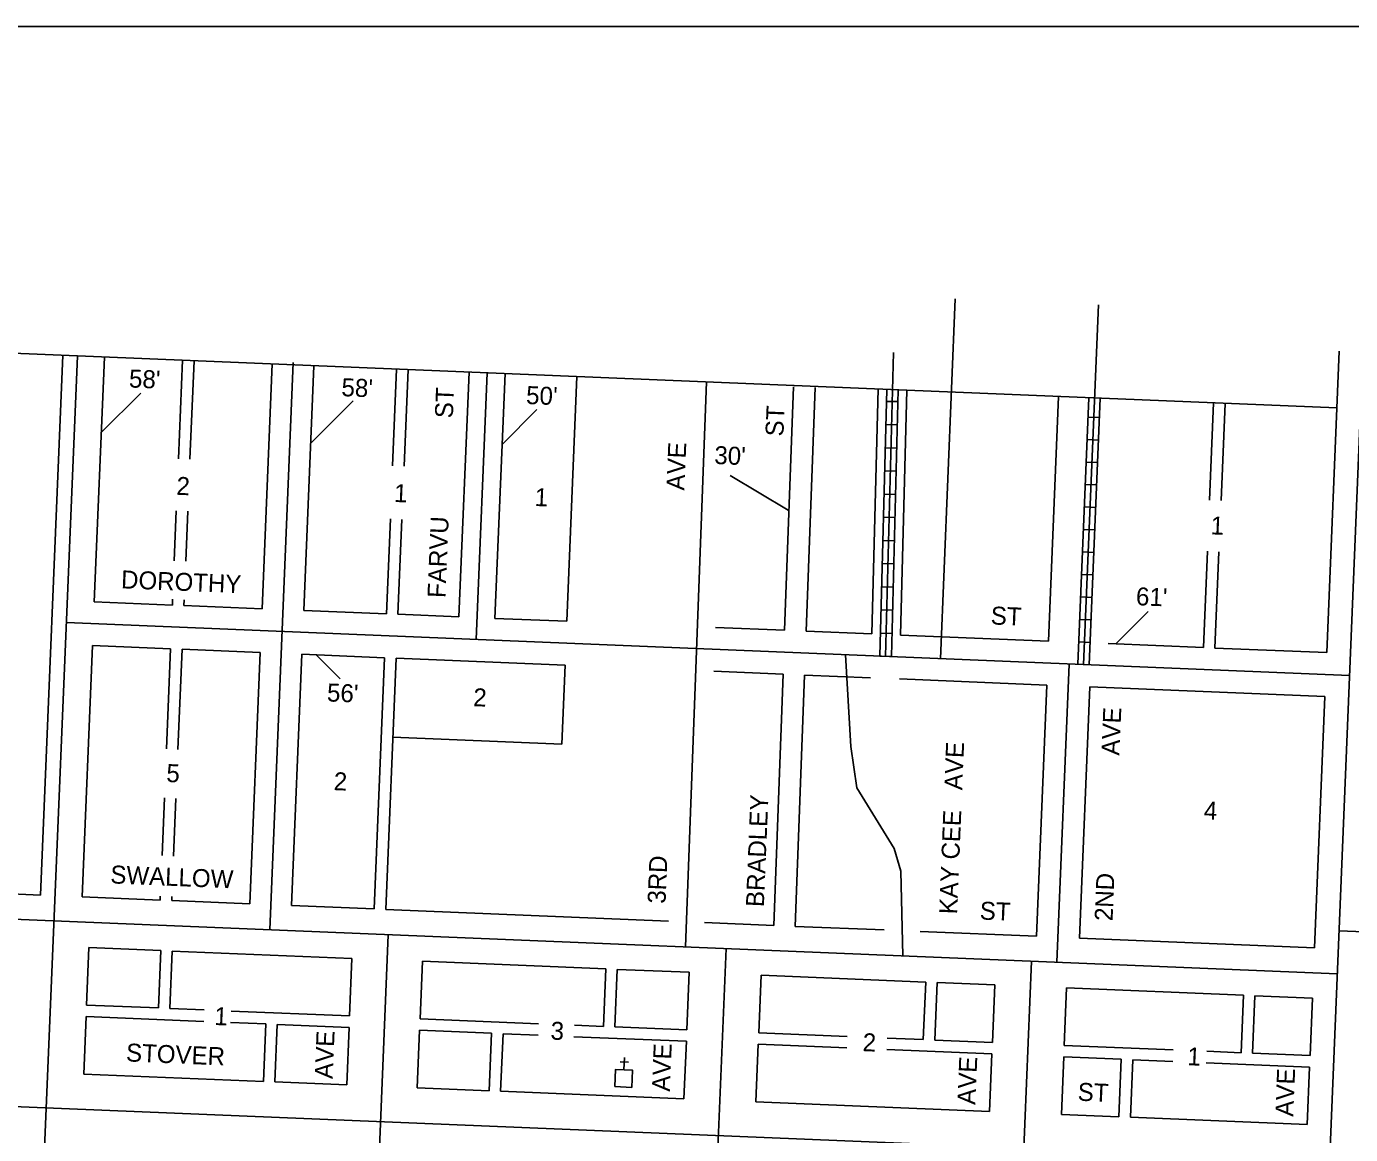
# Model space of a CAD drawing. Extents: x 906498 to 2320954, y 15675032 to 16353278.
# Drawn here: x 910162 to 912002, y 15695764 to 15697304 of the extents above; entities that cross this region are included whole.
import ezdxf

# ---------------------------------------------------------------- set-up
doc = ezdxf.new("R2010")
doc.units = 0
for name, color, linetype in [('L10', 7, 'Continuous'), ('L13', 7, 'Continuous'), ('L18', 7, 'Continuous'), ('L2', 7, 'Continuous'), ('L23', 7, 'Continuous'), ('L3', 7, 'Continuous'), ('L5', 7, 'Continuous'), ('L9', 7, 'Continuous')]:
    doc.layers.add(name, color=color, linetype=linetype)

msp = doc.modelspace()

# ---------------------------------------------------------------- linework, layer by layer
at = {"layer": 'L10'}
for p, q in [((910986.8, 15695865.1), (910998.7, 15695864.6)), ((910992.2, 15695854.2), (910992.9, 15695871.1))]:
    msp.add_line(p, q, dxfattribs=at)
msp.add_lwpolyline([(910979.6, 15695830.8), (910980.6, 15695854.7), (911003.9, 15695853.7), (911003, 15695829.8)], close=True, dxfattribs=at)
at = {"layer": 'L13'}
msp.add_lwpolyline([(906867.3, 15697304.4), (916110.1, 15697304.4)], dxfattribs=at)
at = {"layer": 'L18'}
for p, q in [((911968.9, 15696434), (911986.2, 15696853.1)), ((910181.1, 15696097), (910212.1, 15696847.3)), ((910256, 15696504.7), (910270.1, 15696844.9)), ((910373, 15696703.6), (910378.6, 15696840.4)), ((910389, 15696702.9), (910394.7, 15696839.7)), ((910489.2, 15696495.1), (910503.2, 15696835.3)), ((910547.1, 15696492.7), (910561.2, 15696832.9)), ((910670.5, 15696693.7), (910676.1, 15696828.1)), ((910686.5, 15696693.1), (910692.1, 15696827.5)), ((910762.9, 15696483.8), (910777, 15696824)), ((910812.9, 15696481.7), (910826.9, 15696821.9)), ((910912.8, 15696477.6), (910926.8, 15696817.8)), ((911215.5, 15696465.1), (911228, 15696803.7)), ((911245.5, 15696463.9), (911258, 15696802.5)), ((911336.6, 15696460.1), (911345.3, 15696800.5)), ((911376.5, 15696458.5), (911385.3, 15696798.8)), ((911582.2, 15696450), (911596.3, 15696790.1)), ((911806, 15696646), (911811.6, 15696781.2)), ((911822, 15696645.3), (911827.6, 15696780.5)), ((910367.1, 15696561.8), (910370, 15696631.3)), ((910383.2, 15696561.2), (910386, 15696630.6)), ((910662, 15696488), (910667.5, 15696619.9)), ((910678, 15696487.3), (910683.5, 15696619.3)), ((911797.6, 15696441.1), (911803.1, 15696574.9)), ((911813.6, 15696440.4), (911819.1, 15696574.2)), ((910256, 15696504.7), (910364.6, 15696500.2)), ((910364.6, 15696500.2), (910364.9, 15696508.2)), ((910380.6, 15696499.6), (910380.9, 15696507.6)), ((910380.6, 15696499.6), (910489.2, 15696495.1)), ((910547.1, 15696492.7), (910662, 15696488)), ((910678, 15696487.3), (910762.9, 15696483.8)), ((910812.9, 15696481.7), (910912.8, 15696477.6)), ((911119.3, 15696469.1), (911215.5, 15696465.1)), ((911245.5, 15696463.9), (911336.6, 15696460.1)), ((911376.5, 15696458.5), (911582.2, 15696450)), ((910239.1, 15696094.6), (910253.5, 15696443.8)), ((910253.5, 15696443.8), (910362.1, 15696439.3)), ((910356.3, 15696300.3), (910362.1, 15696439.3)), ((910372.3, 15696299.6), (910378.1, 15696438.7)), ((910378.1, 15696438.7), (910486.7, 15696434.2)), ((910472.2, 15696085), (910486.7, 15696434.2)), ((910530.2, 15696082.6), (910544.6, 15696431.8)), ((910544.6, 15696431.8), (910659.5, 15696427)), ((911665.1, 15696446.5), (911797.6, 15696441.1)), ((911813.6, 15696440.4), (911968.9, 15696434)), ((910645.1, 15696077.8), (910659.5, 15696427)), ((910661.1, 15696077.2), (910675.5, 15696426.3)), ((910675.5, 15696426.3), (910910.3, 15696416.7)), ((910905.7, 15696306.7), (910910.3, 15696416.7)), ((911117, 15696408.1), (911213.3, 15696404.1)), ((911200.4, 15696054.9), (911213.3, 15696404.1)), ((911230.3, 15696053.6), (911243.2, 15696402.9)), ((911243.2, 15696402.9), (911335, 15696399.1)), ((911375, 15696397.4), (911579.7, 15696389)), ((911565.3, 15696039.8), (911579.7, 15696389)), ((911625.2, 15696037.3), (911639.7, 15696386.5)), ((911639.7, 15696386.5), (911966.4, 15696373)), ((911952, 15696023.8), (911966.4, 15696373)), ((910670.9, 15696316.4), (910905.7, 15696306.7)), ((910350.2, 15696151.9), (910353.5, 15696232.1)), ((910366.2, 15696151.2), (910369.5, 15696231.5)), ((909831.8, 15696111.4), (910181.1, 15696097)), ((910239.1, 15696094.6), (910347.6, 15696090.1)), ((910347.6, 15696090.1), (910347.8, 15696095.7)), ((910363.7, 15696089.4), (910363.9, 15696095)), ((910363.7, 15696089.4), (910472.2, 15696085)), ((910530.2, 15696082.6), (910645.1, 15696077.8)), ((910661.1, 15696077.2), (911054.1, 15696060.9)), ((911104.1, 15696058.9), (911200.4, 15696054.9)), ((911230.3, 15696053.6), (911353.8, 15696048.6)), ((911403.8, 15696046.5), (911565.3, 15696039.8)), ((911625.2, 15696037.3), (911952, 15696023.8)), ((910245.2, 15695944.2), (910248.5, 15696024.1)), ((910248.5, 15696024.1), (910348.5, 15696020)), ((910345.2, 15695940.1), (910348.5, 15696020)), ((910361.1, 15695939.4), (910364.4, 15696019.3)), ((910364.4, 15696019.3), (910614.2, 15696009)), ((910610.9, 15695929.1), (910614.2, 15696009)), ((910708.8, 15695925), (910712.1, 15696005)), ((910712.1, 15696005), (910966.9, 15695994.5)), ((910963.6, 15695914.5), (910966.9, 15695994.5)), ((910979.6, 15695913.8), (910982.9, 15695993.8)), ((910982.9, 15695993.8), (911082.8, 15695989.7)), ((911079.5, 15695909.7), (911082.8, 15695989.7)), ((911179.4, 15695905.6), (911182.7, 15695985.6)), ((911182.7, 15695985.6), (911411.5, 15695976.1)), ((911408.2, 15695896.1), (911411.5, 15695976.1)), ((911424.2, 15695895.5), (911427.5, 15695975.4)), ((911427.5, 15695975.4), (911507.5, 15695972.1)), ((911504.2, 15695892.2), (911507.5, 15695972.1)), ((911604.1, 15695888.1), (911607.4, 15695968)), ((911607.4, 15695968), (911853.2, 15695957.8)), ((911849.9, 15695877.9), (911853.2, 15695957.8)), ((911865.8, 15695877.2), (911869.2, 15695957.2)), ((911869.2, 15695957.2), (911949.1, 15695953.9)), ((911945.8, 15695873.9), (911949.1, 15695953.9)), ((910245.2, 15695944.2), (910345.2, 15695940.1)), ((910361.1, 15695939.4), (910408.9, 15695937.4)), ((910446.1, 15695935.9), (910610.9, 15695929.1)), ((910241.3, 15695848.3), (910244.6, 15695928.2)), ((910244.6, 15695928.2), (910408.2, 15695921.5)), ((910445.5, 15695919.9), (910494.4, 15695917.9)), ((910491.1, 15695838), (910494.4, 15695917.9)), ((910507.1, 15695837.3), (910510.3, 15695917.2)), ((910510.3, 15695917.2), (910610.3, 15695913.1)), ((910708.8, 15695925), (910873.5, 15695918.2)), ((910923.3, 15695916.2), (910963.6, 15695914.5)), ((910607, 15695833.2), (910610.3, 15695913.1)), ((910704.9, 15695829.2), (910708.2, 15695909.1)), ((910708.2, 15695909.1), (910808.1, 15695904.9)), ((910804.8, 15695825), (910808.1, 15695904.9)), ((910820.8, 15695824.4), (910824.1, 15695904.3)), ((910824.1, 15695904.3), (910872.8, 15695902.3)), ((910922.6, 15695900.2), (911078.9, 15695893.8)), ((910979.6, 15695913.8), (911079.5, 15695909.7)), ((911179.4, 15695905.6), (911302.6, 15695900.5)), ((911358.2, 15695898.2), (911408.2, 15695896.1)), ((911075.6, 15695813.8), (911078.9, 15695893.8)), ((911175.5, 15695809.7), (911178.8, 15695889.6)), ((911178.8, 15695889.6), (911301.9, 15695884.5)), ((911357.5, 15695882.2), (911503.5, 15695876.2)), ((911424.2, 15695895.5), (911504.2, 15695892.2)), ((911604.1, 15695888.1), (911755.7, 15695881.8)), ((911802.2, 15695879.9), (911849.9, 15695877.9)), ((911865.8, 15695877.2), (911945.8, 15695873.9)), ((911500.2, 15695796.3), (911503.5, 15695876.2)), ((911600.1, 15695792.2), (911603.4, 15695872.1)), ((911603.4, 15695872.1), (911683.3, 15695868.8)), ((911680, 15695788.9), (911683.3, 15695868.8)), ((911696, 15695788.2), (911699.3, 15695868.1)), ((911699.3, 15695868.1), (911755, 15695865.8)), ((911801.5, 15695863.9), (911945.1, 15695858)), ((910241.3, 15695848.3), (910491.1, 15695838)), ((911941.8, 15695778.1), (911945.1, 15695858)), ((910507.1, 15695837.3), (910607, 15695833.2)), ((910704.9, 15695829.2), (910804.8, 15695825)), ((910820.8, 15695824.4), (911075.6, 15695813.8)), ((911175.5, 15695809.7), (911500.2, 15695796.3)), ((911600.1, 15695792.2), (911680, 15695788.9)), ((911696, 15695788.2), (911941.8, 15695778.1))]:
    msp.add_line(p, q, dxfattribs=at)
at = {"layer": 'L2'}
for p, q in [((909434.4, 15696879.4), (911385.3, 15696798.8)), ((911385.3, 15696798.8), (911983, 15696774.1))]:
    msp.add_line(p, q, dxfattribs=at)
at = {"layer": 'L23'}
for p, q in [((910320.7, 15696794.9), (910265.7, 15696739.9)), ((910616, 15696783.9), (910556.7, 15696724.6)), ((910871.2, 15696771.8), (910822.9, 15696723.4)), ((911140, 15696680.4), (911220.2, 15696632.2)), ((911720.7, 15696491), (911675.8, 15696446.1)), ((910597.8, 15696397.4), (910564.2, 15696431))]:
    msp.add_line(p, q, dxfattribs=at)
at = {"layer": 'L3'}
for p, q in [((910122.2, 15694177.8), (910232.5, 15696846.4)), ((910499.8, 15696048.8), (910532.3, 15696837.4)), ((911909.4, 15694194.1), (912019.2, 15696851.8)), ((910786.7, 15696452.3), (910802, 15696822.9)), ((911077.8, 15696024.9), (911106.9, 15696810.3)), ((910217.2, 15696475.8), (912000.6, 15696402.2)), ((911593.8, 15696003.6), (911611, 15696418.2)), ((909387.7, 15696094.7), (911983.5, 15695987.5)), ((911986, 15696047.5), (912435.6, 15696028.9)), ((910586.8, 15694158.6), (910664.6, 15696042)), ((911089.8, 15694948.5), (911134.2, 15696022.6)), ((911514.5, 15694931), (911558.8, 15696005)), ((909385, 15695834.6), (911972.8, 15695727.7))]:
    msp.add_line(p, q, dxfattribs=at)
msp.add_lwpolyline([(911379.6, 15696012.5), (911376.9, 15696130.1), (911367.8, 15696162), (911316, 15696246), (911307.5, 15696303.5), (911300.1, 15696431.1)], dxfattribs=at)
at = {"layer": 'L5'}
for p, q in [((911432.1, 15696425.6), (911452.7, 15696925.6)), ((911630.9, 15696417.4), (911651.6, 15696917.3)), ((911355.8, 15696428.8), (911366.6, 15696851.2)), ((911347.8, 15696429), (911357.3, 15696800)), ((911363.8, 15696428.6), (911373.3, 15696799.3)), ((911372.9, 15696782.9), (911356.8, 15696783.3)), ((911622.9, 15696417.8), (911638.2, 15696788.4)), ((911638.9, 15696417.1), (911654.2, 15696787.7)), ((911637.1, 15696761.4), (911653.1, 15696760.8)), ((911372.1, 15696750.6), (911356, 15696751.1)), ((911635.8, 15696730.2), (911651.8, 15696729.5)), ((911371.3, 15696718.4), (911355.1, 15696718.9)), ((911634.6, 15696698.9), (911650.5, 15696698.3)), ((911370.4, 15696686.2), (911354.3, 15696686.6)), ((911369.6, 15696654), (911353.5, 15696654.4)), ((911633.4, 15696667.7), (911649.1, 15696667.1)), ((911632.1, 15696636.5), (911647.8, 15696635.8)), ((911368.8, 15696621.8), (911352.7, 15696622.2)), ((911630.8, 15696605.2), (911646.5, 15696604.6)), ((911367.9, 15696589.6), (911351.8, 15696590)), ((911629.6, 15696574), (911645.2, 15696573.3)), ((911367.1, 15696557.4), (911351, 15696557.8)), ((911628.3, 15696542.7), (911643.9, 15696542.1)), ((911366.3, 15696525.2), (911350.2, 15696525.6)), ((911627, 15696511.5), (911642.6, 15696510.8)), ((911365.5, 15696493), (911349.4, 15696493.4)), ((911625.7, 15696480.2), (911641.3, 15696479.6)), ((911364.6, 15696460.8), (911348.5, 15696461.2)), ((911624.4, 15696449), (911640, 15696448.3)), ((911363.8, 15696428.6), (911347.7, 15696429))]:
    msp.add_line(p, q, dxfattribs=at)

# ---------------------------------------------------------------- texts
at = {"layer": 'L23'}
for s, rotation, p in [("58'", 357.7, (910303.9, 15696802.7)), ("58'", 357.7, (910599.2, 15696790.6)), ("50'", 357.7, (910855.8, 15696779.7)), ("30'", 357.7, (911117.4, 15696696.3)), ('2', 357.6364, (910369.8, 15696653.5)), ('1', 357.6364, (910672.2, 15696643.5)), ('1', 357.6364, (910867.6, 15696637.9)), ('1', 357.6364, (911807.1, 15696598.5)), ("61'", 357.7, (911703.4, 15696500)), ("56'", 357.7, (910579.1, 15696366.3)), ('2', 357.6364, (910782.3, 15696359.7)), ('5', 357.6364, (910355.8, 15696254.3)), ('2', 357.6364, (910588.4, 15696243)), ('4', 357.6364, (911797.7, 15696202.3)), ('1', 357.6364, (910422.4, 15695916.5)), ('3', 357.6364, (910889.8, 15695896.2)), ('2', 357.6364, (911323.5, 15695880.2)), ('1', 357.6364, (911774.8, 15695860.6))]:
    msp.add_text(s, height=25, rotation=rotation, dxfattribs=at).set_placement(p)
at = {"layer": 'L9'}
for s, rotation, p in [('ST', 87.633, (910754.3, 15696759.5)), ('ST', 87.6347, (911213.7, 15696734.2)), ('AVE', 87.6337, (911076.1, 15696659.1)), ('FARVU', 87.633, (910744, 15696509.7)), ('DOROTHY', 357.6314, (910292.9, 15696523.5)), ('ST', 357.6324, (911501.6, 15696473.3)), ('AVE', 87.6337, (911680.7, 15696290.7)), ('KAY CEE   AVE', 87.6324, (911455.1, 15696070)), ('BRADLEY', 87.6353, (911186.6, 15696080.1)), ('SWALLOW', 357.6367, (910278, 15696113.4)), ('3RD', 87.6337, (911049.9, 15696084.7)), ('2ND ', 87.6337, (911671.2, 15696060.5)), ('ST', 357.637, (911486.3, 15696063.1)), ('AVE', 87.6355, (910587.3, 15695841.2)), ('STOVER', 357.6341, (910299.8, 15695865.9)), ('AVE', 87.6281, (911055.9, 15695823.6)), ('AVE', 87.6352, (911480.5, 15695805.2)), ('AVE', 87.6352, (911922.3, 15695788.8)), ('ST', 357.6358, (911622.4, 15695811.3))]:
    msp.add_text(s, height=25, rotation=rotation, dxfattribs=at).set_placement(p)

doc.saveas('drawing.dxf')
